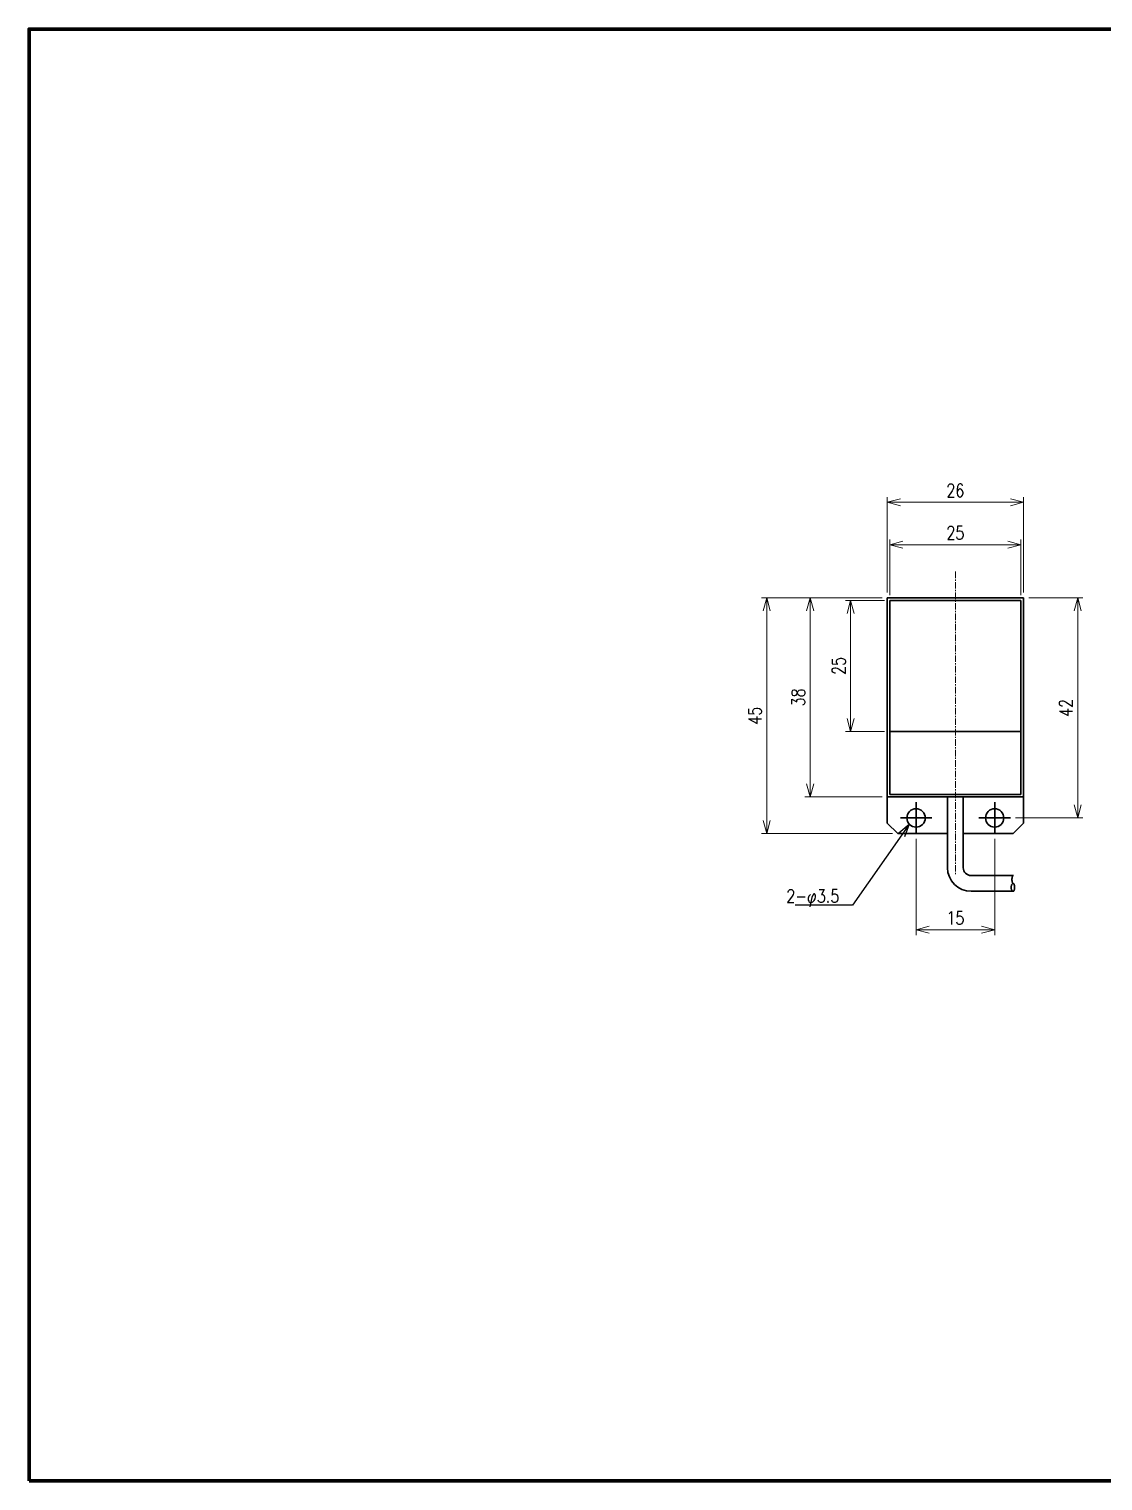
# Model space of a CAD drawing. Header units: millimetres. Extents: x 4 to 387, y 0 to 281.
# Drawn here: x 4 to 209, y 4 to 281 of the extents above; entities that cross this region are included whole.
import ezdxf
from ezdxf import colors
from ezdxf.entities.mleader import LeaderData, LeaderLine
from ezdxf.math import Vec2, Vec3

# ---------------------------------------------------------------- set-up
doc = ezdxf.new("R2010")
doc.units = ezdxf.units.MM
doc.linetypes.add('CENTER', pattern=[2, 1.25, -0.25, 0.25, -0.25])
doc.layers.get('0').update_dxf_attribs({"lineweight": 30})
doc.layers.get('Defpoints').update_dxf_attribs({"lineweight": 9})
for name, color, linetype, lineweight in [('2KD_寸法１', 7, 'Continuous', 15), ('2KD_寸法１ @ 1', 7, 'Continuous', 15), ('AUX', 7, 'Continuous', 40)]:
    doc.layers.add(name, color=color, linetype=linetype, lineweight=lineweight)
doc.styles.get("Standard").update_dxf_attribs({"font": 'simplex.shx', "width": 0.8, "bigfont": 'extfont.shx'})
doc.dimstyles.new('KD-STD', dxfattribs={"dimscale": 0, "dimtxt": 2.5, "dimasz": 2.5, "dimexe": 1, "dimexo": 1, "dimgap": 1, "dimtad": 1, "dimdsep": 46, "dimtxsty": 'Standard', "dimblk": 'OPEN30', "dimcen": 0, "dimadec": 0, "dimazin": 0, "dimtfac": 1, "dimtmove": 0, "dimatfit": 3, "dimldrblk": 'OPEN30', "dimfxl": 1, "dimtfill": 1, "dimtolj": 1, "dimtzin": 0, "dimlwd": 15, "dimlwe": 15, "dimarcsym": 0})

# ---------------------------------------------------------------- blocks, each defined once
blk = doc.blocks.new('_Open30')
at = {"lineweight": -2}
for p, q in [((-1, 0.26794919), (0, 0)), ((0, 0), (-1, -0.26794919)), ((0, 0), (-1, 0))]:
    blk.add_line(p, q, dxfattribs=at)
blk = doc.blocks.new('*D35')
at = {"layer": '2KD_寸法１', "color": 0, "lineweight": 15}
for p, q in [((173.3153955468968, 126.4943156384097), (173.3153955468968, 108.1582594280125)), ((188.3153955468968, 126.4943156384097), (188.3153955468968, 108.1582594280125)), ((175.8153955468968, 109.1582594280125), (185.8153955468968, 109.1582594280125))]:
    blk.add_line(p, q, dxfattribs=at)
at = {"layer": 'Defpoints', "color": 0}
for p in [(173.3153955468968, 127.4943156384097), (188.3153955468968, 127.4943156384097), (188.3153955468968, 109.1582594280125)]:
    blk.add_point(p, dxfattribs=at)
at = {"layer": '2KD_寸法１', "color": 0, "lineweight": 15, "xscale": 2.5, "yscale": 2.5, "zscale": 2.5, "rotation": 180}
blk.add_blockref('_Open30', (173.3153955468968, 109.1582594280125), dxfattribs=at)
at = {"layer": '2KD_寸法１', "color": 0, "lineweight": 15, "xscale": 2.5, "yscale": 2.5, "zscale": 2.5}
blk.add_blockref('_Open30', (188.3153955468968, 109.1582594280125), dxfattribs=at)
at = {"layer": '2KD_寸法１', "color": 0, "insert": (180.8153955468968, 111.4082594280125), "char_height": 2.5, "attachment_point": 5, "bg_fill": 3, "box_fill_scale": 1.1, "bg_fill_color": 9, "bg_fill_true_color": 13158600, "bg_fill_transparency": 4392290}
blk.add_mtext('\\A1;15', dxfattribs=at)
blk = doc.blocks.new('*D36')
at = {"layer": '2KD_寸法１', "color": 0, "lineweight": 15}
for p, q in [((168.3153955468969, 172.9943156384096), (168.3153955468969, 183.6267282352217)), ((193.3153955468968, 172.9943156384096), (193.3153955468968, 183.6267282352217)), ((170.8153955468969, 182.6267282352217), (190.8153955468968, 182.6267282352217))]:
    blk.add_line(p, q, dxfattribs=at)
at = {"layer": 'Defpoints', "color": 0}
for p in [(193.3153955468968, 182.6267282352217), (168.3153955468969, 171.9943156384096), (193.3153955468968, 171.9943156384096)]:
    blk.add_point(p, dxfattribs=at)
at = {"layer": '2KD_寸法１', "color": 0, "lineweight": 15, "xscale": 2.5, "yscale": 2.5, "zscale": 2.5, "rotation": 180}
blk.add_blockref('_Open30', (168.3153955468969, 182.6267282352217), dxfattribs=at)
at = {"layer": '2KD_寸法１', "color": 0, "lineweight": 15, "xscale": 2.5, "yscale": 2.5, "zscale": 2.5}
blk.add_blockref('_Open30', (193.3153955468968, 182.6267282352217), dxfattribs=at)
at = {"layer": '2KD_寸法１', "color": 0, "insert": (180.8153955468968, 184.8767282352217), "char_height": 2.5, "attachment_point": 5, "bg_fill": 3, "box_fill_scale": 1.1, "bg_fill_color": 9, "bg_fill_true_color": 13158600, "bg_fill_transparency": 4392198}
blk.add_mtext('\\A1;25', dxfattribs=at)
blk = doc.blocks.new('*D37')
at = {"layer": '2KD_寸法１', "color": 0, "lineweight": 15}
for p, q in [((167.8153955468968, 173.4943156384096), (167.8153955468968, 191.7136681962248)), ((193.8153955468968, 173.4943156384096), (193.8153955468968, 191.7136681962248)), ((170.3153955468968, 190.7136681962248), (191.3153955468968, 190.7136681962248))]:
    blk.add_line(p, q, dxfattribs=at)
at = {"layer": 'Defpoints', "color": 0}
for p in [(193.8153955468968, 190.7136681962248), (167.8153955468968, 172.4943156384096), (193.8153955468968, 172.4943156384096)]:
    blk.add_point(p, dxfattribs=at)
at = {"layer": '2KD_寸法１', "color": 0, "lineweight": 15, "xscale": 2.5, "yscale": 2.5, "zscale": 2.5, "rotation": 180}
blk.add_blockref('_Open30', (167.8153955468968, 190.7136681962248), dxfattribs=at)
at = {"layer": '2KD_寸法１', "color": 0, "lineweight": 15, "xscale": 2.5, "yscale": 2.5, "zscale": 2.5}
blk.add_blockref('_Open30', (193.8153955468968, 190.7136681962248), dxfattribs=at)
at = {"layer": '2KD_寸法１', "color": 0, "insert": (180.8153955468968, 192.9636681962248), "char_height": 2.5, "attachment_point": 5, "bg_fill": 3, "box_fill_scale": 1.1, "bg_fill_color": 9, "bg_fill_true_color": 13158600, "bg_fill_transparency": 4393110}
blk.add_mtext('\\A1;26', dxfattribs=at)
blk = doc.blocks.new('*D30')
at = {"layer": '2KD_寸法１', "color": 0, "lineweight": 15}
for p, q in [((167.3153955468969, 171.9943156384096), (159.8120819797744, 171.9943156384096)), ((160.8120819797744, 169.4943156384096), (160.8120819797744, 149.4943156384096)), ((167.3153955468969, 146.9943156384096), (159.8120819797744, 146.9943156384096))]:
    blk.add_line(p, q, dxfattribs=at)
at = {"layer": 'Defpoints', "color": 0}
for p in [(168.3153955468969, 171.9943156384096), (160.8120819797744, 146.9943156384096), (168.3153955468969, 146.9943156384096)]:
    blk.add_point(p, dxfattribs=at)
at = {"layer": '2KD_寸法１', "color": 0, "lineweight": 15, "xscale": 2.5, "yscale": 2.5, "zscale": 2.5}
for p, rotation in [((160.8120819797744, 171.9943156384096), 90), ((160.8120819797744, 146.9943156384096), 270)]:
    blk.add_blockref('_Open30', p, dxfattribs=dict(at, rotation=rotation))
at = {"layer": '2KD_寸法１', "color": 0, "insert": (158.5620819797743, 159.4943156384096), "char_height": 2.5, "attachment_point": 5, "rotation": 90, "bg_fill": 3, "box_fill_scale": 1.1, "bg_fill_color": 9, "bg_fill_true_color": 13158600, "bg_fill_transparency": 4393014}
blk.add_mtext('\\A1;25', dxfattribs=at)
blk = doc.blocks.new('*D31')
at = {"layer": '2KD_寸法１', "color": 0, "lineweight": 15}
for p, q in [((166.8153955468968, 172.4943156384096), (152.0986826863503, 172.4943156384096)), ((153.0986826863503, 169.9943156384096), (153.0986826863503, 136.9943156384094)), ((166.8153955468968, 134.4943156384094), (152.0986826863503, 134.4943156384094))]:
    blk.add_line(p, q, dxfattribs=at)
at = {"layer": 'Defpoints', "color": 0}
for p in [(167.8153955468968, 172.4943156384096), (153.0986826863503, 134.4943156384094), (167.8153955468968, 134.4943156384094)]:
    blk.add_point(p, dxfattribs=at)
at = {"layer": '2KD_寸法１', "color": 0, "lineweight": 15, "xscale": 2.5, "yscale": 2.5, "zscale": 2.5}
for p, rotation in [((153.0986826863503, 172.4943156384096), 90), ((153.0986826863503, 134.4943156384094), 270)]:
    blk.add_blockref('_Open30', p, dxfattribs=dict(at, rotation=rotation))
at = {"layer": '2KD_寸法１', "color": 0, "insert": (150.8486826863503, 153.4943156384095), "char_height": 2.5, "attachment_point": 5, "rotation": 90, "bg_fill": 3, "box_fill_scale": 1.1, "bg_fill_color": 9, "bg_fill_true_color": 13158600, "bg_fill_transparency": 4393122}
blk.add_mtext('\\A1;38', dxfattribs=at)
blk = doc.blocks.new('*D32')
at = {"layer": '2KD_寸法１', "color": 0, "lineweight": 15}
for p, q in [((166.8153955468968, 172.4943156384096), (143.8086688498548, 172.4943156384096)), ((144.8086688498548, 169.9943156384096), (144.8086688498548, 129.9943156384097)), ((168.8153955468968, 127.4943156384097), (143.8086688498548, 127.4943156384097))]:
    blk.add_line(p, q, dxfattribs=at)
at = {"layer": 'Defpoints', "color": 0}
for p in [(167.8153955468968, 172.4943156384096), (144.8086688498548, 127.4943156384097), (169.8153955468968, 127.4943156384097)]:
    blk.add_point(p, dxfattribs=at)
at = {"layer": '2KD_寸法１', "color": 0, "lineweight": 15, "xscale": 2.5, "yscale": 2.5, "zscale": 2.5}
for p, rotation in [((144.8086688498548, 172.4943156384096), 90), ((144.8086688498548, 127.4943156384097), 270)]:
    blk.add_blockref('_Open30', p, dxfattribs=dict(at, rotation=rotation))
at = {"layer": '2KD_寸法１', "color": 0, "insert": (142.5586688498547, 149.9943156384097), "char_height": 2.5, "attachment_point": 5, "rotation": 90, "bg_fill": 3, "box_fill_scale": 1.1, "bg_fill_color": 9, "bg_fill_true_color": 13158600, "bg_fill_transparency": 4392190}
blk.add_mtext('\\A1;45', dxfattribs=at)
blk = doc.blocks.new('*D33')
at = {"layer": '2KD_寸法１', "color": 0, "lineweight": 15}
for p, q in [((194.8153955468968, 172.4943156384096), (205.1583505585448, 172.4943156384096)), ((204.1583505585448, 169.9943156384096), (204.1583505585448, 132.9943156384094)), ((192.3153955468968, 130.4943156384094), (205.1583505585448, 130.4943156384094))]:
    blk.add_line(p, q, dxfattribs=at)
at = {"layer": 'Defpoints', "color": 0}
for p in [(193.8153955468968, 172.4943156384096), (191.3153955468968, 130.4943156384094), (204.1583505585448, 130.4943156384094)]:
    blk.add_point(p, dxfattribs=at)
at = {"layer": '2KD_寸法１', "color": 0, "lineweight": 15, "xscale": 2.5, "yscale": 2.5, "zscale": 2.5}
for p, rotation in [((204.1583505585448, 172.4943156384096), 90), ((204.1583505585448, 130.4943156384094), 270)]:
    blk.add_blockref('_Open30', p, dxfattribs=dict(at, rotation=rotation))
at = {"layer": '2KD_寸法１', "color": 0, "insert": (201.9083505585447, 151.4943156384095), "char_height": 2.5, "attachment_point": 5, "rotation": 90, "bg_fill": 3, "box_fill_scale": 1.1, "bg_fill_color": 9, "bg_fill_true_color": 13158600, "bg_fill_transparency": 4393150}
blk.add_mtext('\\A1;42', dxfattribs=at)
blk = doc.blocks.new('A$C2C22278A')
for p, q in [((-13, 0), (-13, -43.0000000000001)), ((-13, 0), (12.99999999999997, 0)), ((-13, 0), (-13, -43.0000000000001)), ((-13, 0), (13, 0)), ((12.99999999999997, 0), (12.99999999999997, -43.0000000000001)), ((13, 0), (13, -43.0000000000001)), ((-12.49999999999997, -0.5), (12.49999999999997, -0.5)), ((-12.49999999999997, -0.5), (-12.49999999999997, -25.5)), ((-12.49999999999997, -0.5), (12.5, -0.5)), ((-12.49999999999997, -0.5), (-12.49999999999997, -25.5)), ((12.49999999999997, -25.5), (12.49999999999997, -0.5)), ((12.5, -25.5), (12.5, -0.5)), ((-12.49999999999997, -25.5), (-12.49999999999997, -37.50000000000011)), ((-12.49999999999997, -25.5), (12.49999999999997, -25.5)), ((-12.49999999999997, -25.5), (-12.49999999999997, -37.50000000000011)), ((-12.49999999999997, -25.5), (12.5, -25.5)), ((12.49999999999997, -37.50000000000011), (12.49999999999997, -25.5)), ((12.5, -37.50000000000011), (12.5, -25.5)), ((-13, -38.00000000000011), (12.99999999999997, -38.00000000000011)), ((-13, -38.00000000000011), (13, -38.00000000000011)), ((-12.49999999999997, -37.50000000000011), (12.49999999999997, -37.50000000000011)), ((-12.49999999999997, -37.50000000000011), (12.5, -37.50000000000011)), ((-1.499999999999943, -51.50000000000011), (-1.499999999999943, -38.00000000000011)), ((-1.499999999999971, -51.50000000000011), (-1.499999999999971, -38.00000000000011)), ((1.500000000000027, -51.50000000000011), (1.500000000000027, -38.00000000000011)), ((1.500000000000027, -51.50000000000011), (1.500000000000027, -38.00000000000011)), ((-7.499999999999943, -39.00000000000011), (-7.499999999999943, -44.99999999999988)), ((-7.499999999999971, -39.00000000000011), (-7.499999999999971, -44.99999999999988)), ((7.5, -39.00000000000011), (7.5, -44.99999999999988)), ((7.499999999999971, -39.00000000000011), (7.499999999999971, -44.99999999999988)), ((-13, -43.0000000000001), (-10.99999999999997, -44.99999999999988)), ((-13, -43.0000000000001), (-10.99999999999997, -44.99999999999988)), ((-10.49999999999997, -42.0000000000001), (-4.499999999999943, -42.0000000000001)), ((-10.49999999999997, -42.0000000000001), (-4.499999999999943, -42.0000000000001)), ((4.499999999999971, -42.0000000000001), (10.49999999999997, -42.0000000000001)), ((4.499999999999971, -42.0000000000001), (10.5, -42.0000000000001)), ((12.99999999999997, -43.0000000000001), (10.99999999999997, -44.99999999999988)), ((13, -43.0000000000001), (11, -44.99999999999988)), ((-10.99999999999997, -44.99999999999988), (-1.499999999999943, -44.99999999999988)), ((-10.99999999999997, -44.99999999999988), (-1.499999999999971, -44.99999999999988)), ((1.500000000000027, -44.99999999999988), (10.99999999999997, -44.99999999999988)), ((1.500000000000027, -44.99999999999988), (11, -44.99999999999988)), ((11.09999999999999, -52.9999999999999), (2.999999999999971, -52.9999999999999)), ((11.09999999999999, -52.9999999999999), (2.999999999999971, -52.9999999999999)), ((11.09999999999999, -56.00000000000012), (2.999999999999971, -56.00000000000012)), ((11.09999999999999, -56.00000000000012), (2.999999999999971, -56.00000000000012))]:
    blk.add_line(p, q)
for points in [[(11.04999999999998, -56.00000000000012), (11.01509999999999, -55.99720001220703), (10.98049999999997, -55.98860001564037), (10.94649999999998, -55.97449994087218), (10.91319999999999, -55.95480000972759), (10.88099999999997, -55.9297000169754), (10.84999999999999, -55.89950001239788), (10.82059999999998, -55.86440002918243), (10.7929, -55.82449996471405), (10.7672, -55.7803000211718), (10.74359999999998, -55.73210000991831), (10.72229999999999, -55.68009996414184), (10.70359999999999, -55.62499999999989), (10.68749999999997, -55.56690001487732), (10.67409999999998, -55.50650000572204), (10.6636, -55.44410002231621), (10.65609999999998, -55.38030004501331), (10.65149999999997, -55.3154000043869), (10.64999999999997, -55.24999999999988), (10.65149999999997, -55.18459999561297), (10.65609999999998, -55.11969995498657), (10.6636, -55.05589997768414), (10.67409999999998, -54.99349999427806), (10.68749999999997, -54.93309998512268), (10.70359999999999, -54.87500000000011), (10.72229999999999, -54.81990003585814), (10.74359999999998, -54.76789999008179), (10.7672, -54.71969997882843), (10.7929, -54.67550003528595), (10.82059999999998, -54.63559997081756), (10.84999999999999, -54.60049998760235), (10.88099999999997, -54.57029998302471), (10.91319999999999, -54.54519999027252), (10.94649999999998, -54.5255000591278), (10.98049999999997, -54.51139998435985), (11.01509999999999, -54.50279998779297), (11.04999999999998, -54.5000000000001)], [(11.04999999999998, -56.00000000000012), (11.01509999999999, -55.99720001220703), (10.9805, -55.98860001564037), (10.94649999999998, -55.97449994087218), (10.91319999999999, -55.95480000972759), (10.881, -55.9297000169754), (10.84999999999999, -55.89950001239788), (10.82059999999998, -55.86440002918243), (10.79289999999997, -55.82449996471405), (10.7672, -55.7803000211718), (10.74359999999998, -55.73210000991831), (10.72229999999999, -55.68009996414184), (10.70359999999999, -55.62499999999989), (10.6875, -55.56690001487732), (10.67409999999998, -55.50650000572204), (10.6636, -55.44410002231621), (10.65609999999998, -55.38030004501331), (10.65149999999997, -55.3154000043869), (10.64999999999997, -55.24999999999988), (10.65149999999997, -55.18459999561297), (10.65609999999998, -55.11969995498657), (10.6636, -55.05589997768414), (10.67409999999998, -54.99349999427806), (10.6875, -54.93309998512268), (10.70359999999999, -54.87500000000011), (10.72229999999999, -54.81990003585814), (10.74359999999998, -54.76789999008179), (10.7672, -54.71969997882843), (10.79289999999997, -54.67550003528595), (10.82059999999998, -54.63559997081756), (10.84999999999999, -54.60049998760235), (10.881, -54.57029998302471), (10.91319999999999, -54.54519999027252), (10.94649999999998, -54.5255000591278), (10.9805, -54.51139998435985), (11.01509999999999, -54.50279998779297), (11.04999999999998, -54.5000000000001)], [(11.04999999999998, -54.5000000000001), (11.00659999999999, -54.48860001564036), (10.96449999999999, -54.45480000972771), (10.92499999999998, -54.39950001239788), (10.88929999999999, -54.32459998130787), (10.85849999999999, -54.23210000991821), (10.83349999999998, -54.12500000000012), (10.81509999999997, -54.00650000572205), (10.80379999999997, -53.88030004501342), (10.79999999999998, -53.7500000000001), (10.80379999999997, -53.61979997158062), (10.81509999999997, -53.49349999427795), (10.83349999999998, -53.37499999999988), (10.85849999999999, -53.26789999008179), (10.88929999999999, -53.17550003528594), (10.92499999999998, -53.10049998760234), (10.96449999999999, -53.04530000686646), (11.00659999999999, -53.01139998435985), (11.04999999999998, -52.9999999999999)], [(11.04999999999998, -54.5000000000001), (11.00659999999999, -54.48860001564036), (10.96449999999999, -54.45480000972771), (10.92499999999998, -54.39950001239788), (10.88929999999999, -54.32459998130787), (10.85849999999999, -54.23210000991821), (10.83349999999998, -54.12500000000012), (10.8151, -54.00650000572205), (10.80379999999997, -53.88030004501342), (10.79999999999998, -53.7500000000001), (10.80379999999997, -53.61979997158062), (10.8151, -53.49349999427795), (10.83349999999998, -53.37499999999988), (10.85849999999999, -53.26789999008179), (10.88929999999999, -53.17550003528594), (10.92499999999998, -53.10049998760234), (10.96449999999999, -53.04530000686646), (11.00659999999999, -53.01139998435985), (11.04999999999998, -52.9999999999999)], [(11.04999999999998, -54.5000000000001), (11.0934, -54.51139998435985), (11.13549999999998, -54.54530000686645), (11.17499999999998, -54.60049998760235), (11.2107, -54.67550003528595), (11.2415, -54.76789999008179), (11.26649999999998, -54.87500000000011), (11.28489999999999, -54.99349999427806), (11.29619999999997, -55.11979997158039), (11.29999999999998, -55.24999999999988), (11.29619999999997, -55.38030004501331), (11.28489999999999, -55.50650000572204), (11.26649999999998, -55.62499999999989), (11.2415, -55.73210000991831), (11.2107, -55.82459998130821), (11.17499999999998, -55.89950001239788), (11.13549999999998, -55.95480000972759), (11.0934, -55.98860001564037), (11.04999999999998, -56.00000000000012)], [(11.04999999999998, -54.5000000000001), (11.0934, -54.51139998435985), (11.13549999999998, -54.54530000686645), (11.17499999999998, -54.60049998760235), (11.2107, -54.67550003528595), (11.2415, -54.76789999008179), (11.26649999999998, -54.87500000000011), (11.28489999999999, -54.99349999427806), (11.2962, -55.11979997158039), (11.29999999999998, -55.24999999999988), (11.2962, -55.38030004501331), (11.28489999999999, -55.50650000572204), (11.26649999999998, -55.62499999999989), (11.2415, -55.73210000991831), (11.2107, -55.82459998130821), (11.17499999999998, -55.89950001239788), (11.13549999999998, -55.95480000972759), (11.0934, -55.98860001564037), (11.04999999999998, -56.00000000000012)]]:
    blk.add_lwpolyline(points)
for centre in [(-7.499999999999943, -42.0000000000001), (-7.499999999999971, -42.0000000000001), (7.5, -42.0000000000001), (7.499999999999971, -42.0000000000001)]:
    blk.add_circle(centre, 1.75)
for radius in [4.5, 4.5, 1.5, 1.5]:
    blk.add_arc((2.999999999999971, -51.50000000000011), radius, 180, 270)

msp = doc.modelspace()

# ---------------------------------------------------------------- linework, layer by layer
at = {"layer": '2KD_寸法１', "color": 2, "linetype": 'CENTER'}
msp.add_line((180.8153955468968, 177.4943156384096), (180.8153955468968, 119.4943156384097), dxfattribs=at)
at = {"layer": 'AUX', "lineweight": 70}
msp.add_lwpolyline([(3.999999758280865, 4.000000249163575), (386.9999997582809, 4.000000249163575), (386.9999997582809, 281.0000002491635), (3.999999758280865, 281.0000002491635)], close=True, dxfattribs=at)

# ---------------------------------------------------------------- next in the draw order: dimensions: what is measured, and where the dimension line sits
at = {"layer": '2KD_寸法１ @ 1'}
for base, p1, p2, picture, middle in [((193.3153955468968, 182.6267282352217), (168.3153955468969, 171.9943156384096), (193.3153955468968, 171.9943156384096), '*D36', (180.8153955468968, 184.8767282352217)), ((188.3153955468968, 109.1582594280125), (173.3153955468968, 127.4943156384097), (188.3153955468968, 127.4943156384097), '*D35', (180.8153955468968, 111.4082594280125))]:
    dim = msp.add_linear_dim(base=base, p1=p1, p2=p2, dimstyle='KD-STD', override={"dimscale": 1, "dimtix": 0, "dimtofl": 1, "dimtmove": 0, "dimatfit": 3}, dxfattribs=at)
    dim.commit()
    dim.dimension.update_dxf_attribs({"geometry": picture, "text_midpoint": middle})

# ---------------------------------------------------------------- next in the draw order: dimensions: what is measured, and where the dimension line sits
dim = msp.add_linear_dim(base=(193.8153955468968, 190.7136681962248), p1=(167.8153955468968, 172.4943156384096), p2=(193.8153955468968, 172.4943156384096), dimstyle='KD-STD', override={"dimscale": 1, "dimtix": 0, "dimtofl": 1, "dimtmove": 0, "dimatfit": 3}, dxfattribs=at)
dim.commit()
dim.dimension.update_dxf_attribs({"geometry": '*D37', "text_midpoint": (180.8153955468968, 192.9636681962248)})

# ---------------------------------------------------------------- next in the draw order: leaders
ml = msp.add_multileader_mtext('Standard', dxfattribs=at)
ml.set_content('2-φ3.5', color=256)
ml.set_leader_properties()
ml.set_arrow_properties(name='OPEN30')
ml.build(insert=Vec2(0, 0))
ml.multileader.update_dxf_attribs({"text_right_attachment_type": 6, "dogleg_length": 1.5, "arrow_head_size": 2.5})
ctx = ml.context
ctx.base_point, ctx.char_height, ctx.arrow_head_size, ctx.landing_gap_size, ctx.plane_origin = Vec3(146.6896792799946, 115.3524131537122), 2.5, 2.5, 1, Vec3(172.0035700401696, 129.3076691860257)
ctx.right_attachment, ctx.text_align_type, ctx.attachment_type = 6, 2, 2
notes = []
notes.append((ctx, [(0, (1, 1, 0), (161.1611078514232, 113.8524131537122), (-1, 0), 1.5, [(0, [(172.0035700401696, 129.3076691860257)], 0, [])])]))
ctx.mtext.insert, ctx.mtext.alignment, ctx.mtext.flow_direction = Vec3(158.6611078514232, 116.8524131537122), 3, 5
for ctx, leaders in notes:
    for number, flags, end, landing, length, lines in leaders:
        leader = LeaderData()
        leader.index, (leader.has_last_leader_line, leader.has_dogleg_vector, leader.attachment_direction) = number, flags
        leader.last_leader_point, leader.dogleg_vector, leader.dogleg_length = Vec3(end), Vec3(landing), length
        for number, points, colour, breaks in lines:
            line = LeaderLine()
            line.index, line.vertices, line.color, line.breaks = number, Vec3.list(points), colors.encode_raw_color(colour), breaks
            leader.lines.append(line)
        ctx.leaders.append(leader)

# ---------------------------------------------------------------- next in the draw order: dimensions: what is measured, and where the dimension line sits
for base, p1, p2, picture, middle in [((160.8120819797744, 146.9943156384096), (168.3153955468969, 171.9943156384096), (168.3153955468969, 146.9943156384096), '*D30', (158.5620819797743, 159.4943156384096)), ((204.1583505585448, 130.4943156384094), (193.8153955468968, 172.4943156384096), (191.3153955468968, 130.4943156384094), '*D33', (201.9083505585447, 151.4943156384095))]:
    dim = msp.add_linear_dim(base=base, p1=p1, p2=p2, angle=90, dimstyle='KD-STD', override={"dimscale": 1, "dimtix": 0, "dimtofl": 1, "dimtmove": 0, "dimatfit": 3}, dxfattribs=at)
    dim.commit()
    dim.dimension.update_dxf_attribs({"geometry": picture, "text_midpoint": middle})

# ---------------------------------------------------------------- next in the draw order: dimensions: what is measured, and where the dimension line sits
dim = msp.add_linear_dim(base=(153.0986826863503, 134.4943156384094), p1=(167.8153955468968, 172.4943156384096), p2=(167.8153955468968, 134.4943156384094), angle=90, dimstyle='KD-STD', override={"dimscale": 1, "dimtix": 0, "dimtofl": 1, "dimtmove": 0, "dimatfit": 3}, dxfattribs=at)
dim.commit()
dim.dimension.update_dxf_attribs({"geometry": '*D31', "text_midpoint": (150.8486826863503, 153.4943156384095)})

# ---------------------------------------------------------------- next in the draw order: dimensions: what is measured, and where the dimension line sits
dim = msp.add_linear_dim(base=(144.8086688498548, 127.4943156384097), p1=(167.8153955468968, 172.4943156384096), p2=(169.8153955468968, 127.4943156384097), angle=90, dimstyle='KD-STD', override={"dimscale": 1, "dimtix": 0, "dimtofl": 1, "dimtmove": 0, "dimatfit": 3}, dxfattribs=at)
dim.commit()
dim.dimension.update_dxf_attribs({"geometry": '*D32', "text_midpoint": (142.5586688498547, 149.9943156384097)})

# ---------------------------------------------------------------- next in the draw order: block references
msp.add_blockref('A$C2C22278A', (180.8153955468968, 172.4943156384096))

doc.saveas('drawing.dxf')
